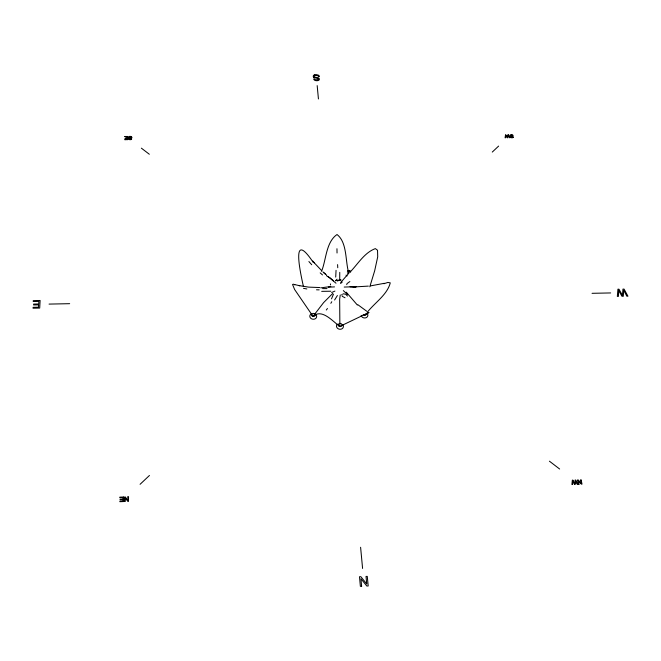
<?xml version="1.0" encoding="UTF-8"?>
<svg xmlns="http://www.w3.org/2000/svg" width="661" height="661" viewBox="0 0 661 661"><rect width="100%" height="100%" fill="white"/><g stroke="black" fill="none" stroke-linecap="round" stroke-linejoin="round"><path stroke-width="0.99" d="M622.447 295.434L622.943 289.105L624.058 289.08L627.95 296.194L626.826 296.219L623.753 290.229M623.744 290.485L623.282 296.285L621.968 296.31L619.927 292.707A23.432 18.227 24.3 0 1 618.688 290.187L618.432 296.384L617.333 296.409L617.919 289.196L618.969 289.179L622.406 295.36M339.713 279.562L341.093 279.983L337.292 280.884L339.713 279.562L339.754 272.349M505.855 135.563L505.888 135.117A10.725 8.023 15.6 0 0 506.409 136.199L507.26 137.752L507.879 137.752L508.21 135.679M508.218 135.612L508.276 135.108L509.54 137.744L510.061 137.736L508.441 134.679L507.921 134.679L507.508 137.356L505.558 134.695L505.087 137.761L505.607 137.761L505.839 135.695M335.714 277.091L336.052 270.332M321.543 271.407C326.278 259.674 325.931 242.141 337.019 234.523C347.356 242.447 345.191 261.153 348.727 272.803M340.25 294.971L339.663 299.202L339.87 325.319M369.788 286.816L374.655 270.853L377.712 256.84L377.522 250.238L375.357 248.61C364.261 252.684 357.741 264.359 349.71 272.472M346.711 284.651L347.066 283.569L349.851 281.553M334.59 300.003L337.391 295.517M342.216 282.082L340.547 283.528M331.516 298.846L333.458 294.178M330.83 303.325L331.772 301.73M326.311 310.017L327.459 308.497M364.922 314.76L365.426 314.239M367.219 312.364C374.638 302.779 387.23 294.864 390.271 282.858L387.875 282.437L383.867 283.743M140.074 484.315L149.452 475.466M492.271 152.071L498.625 146.089M337.077 279.182L335.433 280.809L337.151 280.314M348.735 273.29L340.745 282.487M332.731 293.451L323.617 302.598L313.041 316.322C321.932 308.348 332.417 321.188 339.415 326.071M331.665 292.534L334.929 291.08M364.756 315.074L368.995 312.455L340.63 326.03M314.339 74.949L314.058 75.081A2.214 1.644 6.9 0 0 313.537 75.528A2.338 1.743 6.9 0 0 313.397 75.734A2.107 1.57 6.9 0 0 313.256 76.403A2.239 1.669 6.9 0 0 313.306 76.635A1.892 1.413 6.9 0 0 313.859 77.411M314.95 75.519L314.603 75.684A1.091 0.81 6.9 0 0 314.619 76.932L315 77.089A2.875 2.14 6.9 0 0 315.437 77.213L315.743 77.279A25.432 18.731 7.1 0 0 316.379 77.403L317.908 77.725A2.694 2.008 7 0 1 318.437 77.932L318.784 78.13A1.9 1.413 7 0 1 319.114 79.907A1.942 1.446 7 0 1 318.635 80.328L318.214 80.502A3.751 2.793 6.9 0 1 317.007 80.692A4.908 3.652 6.9 0 1 316.388 80.692L315.801 80.617A3.305 2.462 6.9 0 1 315.264 80.493L314.801 80.303A2.099 1.562 6.9 0 1 314.297 79.973A2.371 1.768 6.9 0 1 313.735 78.948L314.71 78.899L315.008 79.485A1.339 1 6.9 0 0 315.594 79.857L318.28 79.551A0.958 0.711 7 0 0 318.404 79.229A1.058 0.793 7 0 0 318.371 78.989A0.868 0.644 7 0 0 318.131 78.676L313.859 77.403M384.355 283.296L370.507 285.891M334.524 286.891L328.377 287.188M330.839 286.535L320.734 287.865M368.375 286.106L354.197 286.957L356.188 286.882M131.828 137.471L131.308 137.513A1.173 0.901 -1.5 0 0 131.175 137.157C130.762 136.265 127.945 137.108 129.581 137.785A8.634 6.585 -1.3 0 0 130.134 137.901L130.936 138.075A1.082 0.826 -1.5 0 1 131.052 139.611M344.207 287.056L353.652 286.775M321.684 291.352L330.83 291.228M319.759 287.543L308.613 287.122L299.078 285.618M355.618 286.907L353.081 286.932M49.054 304.093L69.661 303.68M592.041 293.31L610.665 292.939M322.626 288.601L327.005 288.593M316.495 289.807L319.18 289.865M341.34 294.872L342.712 294.922M350.024 286.775L353.652 287.014M342.191 296.31L345.025 297.772M303.515 288.353L306.844 288.956M343.067 293.757L345.777 294.285L347.488 296.07M299.78 285.75L294.533 284.544M336.003 283.214L328.03 276.637M326.484 275.753L330.194 277.909L333.483 280.793M294.789 284.808L293.492 284.18L292.542 284.453L294.632 289.526L312.364 315.388M366.748 311.248L357.898 304.738M141.38 148.155L149.328 154.253M549.423 461.18L559.627 469.013M347.422 294.418L343.307 290.592M326.501 275.017L322.89 271.861M323.799 272.737L325.394 274.117M320.188 272.869L322.485 274.926M321.337 270.275L313.19 261.698M308.894 261.541L311.719 264.747M312.744 261.012L314.281 262.838M357.37 305.043L346.265 292.179M313.314 262.508C290.344 228.103 300.623 273.778 303.391 286.345M330.376 283.916L330.541 284.949M317.181 85.608L318.437 98.968M360.6 547.267L362.592 568.452M337.589 264.615L337.763 267.738M336.961 248.726L337.036 253.006M513.11 137.364A1.074 0.81 15.5 0 1 512.754 137.645A1.942 1.454 15.5 0 1 511.217 137.662A1.173 0.884 15.5 0 1 510.358 136.868L511.796 137.422A2.173 1.628 15.5 0 0 512.118 137.414L512.672 136.877L511.68 136.472A11.295 8.436 15.4 0 1 511.25 136.397L510.011 135.183L511.936 134.679A1.347 1.008 15.5 0 1 513.101 135.645L512.606 135.679A1.124 0.843 15.5 0 0 512.407 135.34L510.722 135.084L511.052 135.943A8.271 6.18 15.4 0 0 511.589 136.05L512.374 136.224A1.041 0.777 15.5 0 1 513.159 137.389M131.845 137.471A1.405 1.074 -1.5 0 0 130.812 136.472C129.267 135.637 127.391 138.033 129.696 138.256A11.782 8.981 -1.2 0 0 130.143 138.339L131.118 138.76L130.399 139.314A2.264 1.735 -1.5 0 1 130.052 139.322L128.631 138.752A1.231 0.942 -1.5 0 0 129.366 139.595M131.027 139.537A2.024 1.553 -1.5 0 1 129.382 139.57M314.33 74.941A3.437 2.561 6.9 0 1 315.76 74.668L317.924 74.957A2.545 1.892 7 0 1 319.42 76.494L318.486 76.701L318.172 76.048A1.421 1.058 7 0 0 317.858 75.784L317.536 75.618A2.917 2.173 6.9 0 0 314.958 75.536M367.152 313.454A3.437 2.892 11.3 0 1 365.921 317.776A3.437 2.892 11.3 0 1 361.129 315.578M366.5 313.702A1.793 1.512 11.3 0 1 363.195 314.388M342.745 324.725A3.462 2.941 9.8 0 1 342.117 328.707A3.462 2.941 9.8 0 1 337.407 328.195A3.462 2.941 9.8 0 1 337.449 324.154M314.504 313.661A3.454 2.925 7.7 0 1 316.057 318.115A3.454 2.925 7.7 0 1 310.678 318.205A3.454 2.925 7.7 0 1 311.554 313.711M347.083 275.934A3.371 2.784 9.7 0 1 346.034 275.141M348.099 270.779A3.371 2.784 9.7 0 1 350.561 271.349M348.752 273.58A1.76 1.454 9.7 0 1 347.356 272.696M347.38 271.357A1.76 1.454 9.7 0 1 350.644 271.968M127.904 496.849L127.87 500.418L125.301 496.948L124.623 496.973L124.574 501.517L125.21 501.492L125.243 497.923L127.813 501.393L128.49 501.368L128.531 496.824L127.904 496.849M123.508 497.014L123.458 501.559L119.864 501.691L119.872 501.154L122.806 501.046L122.822 499.65L120.071 499.757L120.079 499.22L122.83 499.121L122.847 497.576L119.798 497.692L119.806 497.155L123.508 497.014M127.771 136.472L127.738 139.653L124.731 139.669L127.193 139.281L127.201 138.306L124.904 138.314L127.209 137.934L127.218 136.852L124.681 136.488L127.771 136.472M572.757 480.737L572.533 484.488L571.922 484.513L572.335 480.142L572.922 480.117L574.764 483.844L575.128 480.035L575.739 480.018L577.797 484.29L577.177 484.315L575.566 480.63L575.219 484.389L574.483 484.414L573.409 482.249A13.03 11.055 31.9 0 1 572.748 480.737M38.669 304.87L38.536 307.2L33.1 307.315L33.05 308.216L39.71 308.076L40.114 300.474L33.273 300.615L33.224 301.507L38.859 301.391L38.718 303.977L33.628 304.077L33.579 304.969L38.669 304.87M361.633 586.282L360.377 586.34L359.485 576.731L360.832 576.673L366.739 583.969L366.02 576.433L367.268 576.375L368.194 585.977L366.847 586.034L360.931 578.73L361.633 586.282M578.978 484.249L578.4 484.265L577.549 479.944L578.168 479.927L581.234 483.224L580.565 479.836L581.143 479.812L581.994 484.133L581.374 484.149L578.309 480.853L578.978 484.249M339.052 326.08A1.809 1.537 9.8 0 0 341.96 325.245A1.809 1.537 9.8 0 0 339.523 323.469A1.809 1.537 9.8 0 0 339.052 326.08M312.232 316.049A1.801 1.529 7.7 0 0 315.181 315.305A1.801 1.529 7.7 0 0 312.835 313.471A1.801 1.529 7.7 0 0 312.232 316.049"/></g></svg>
